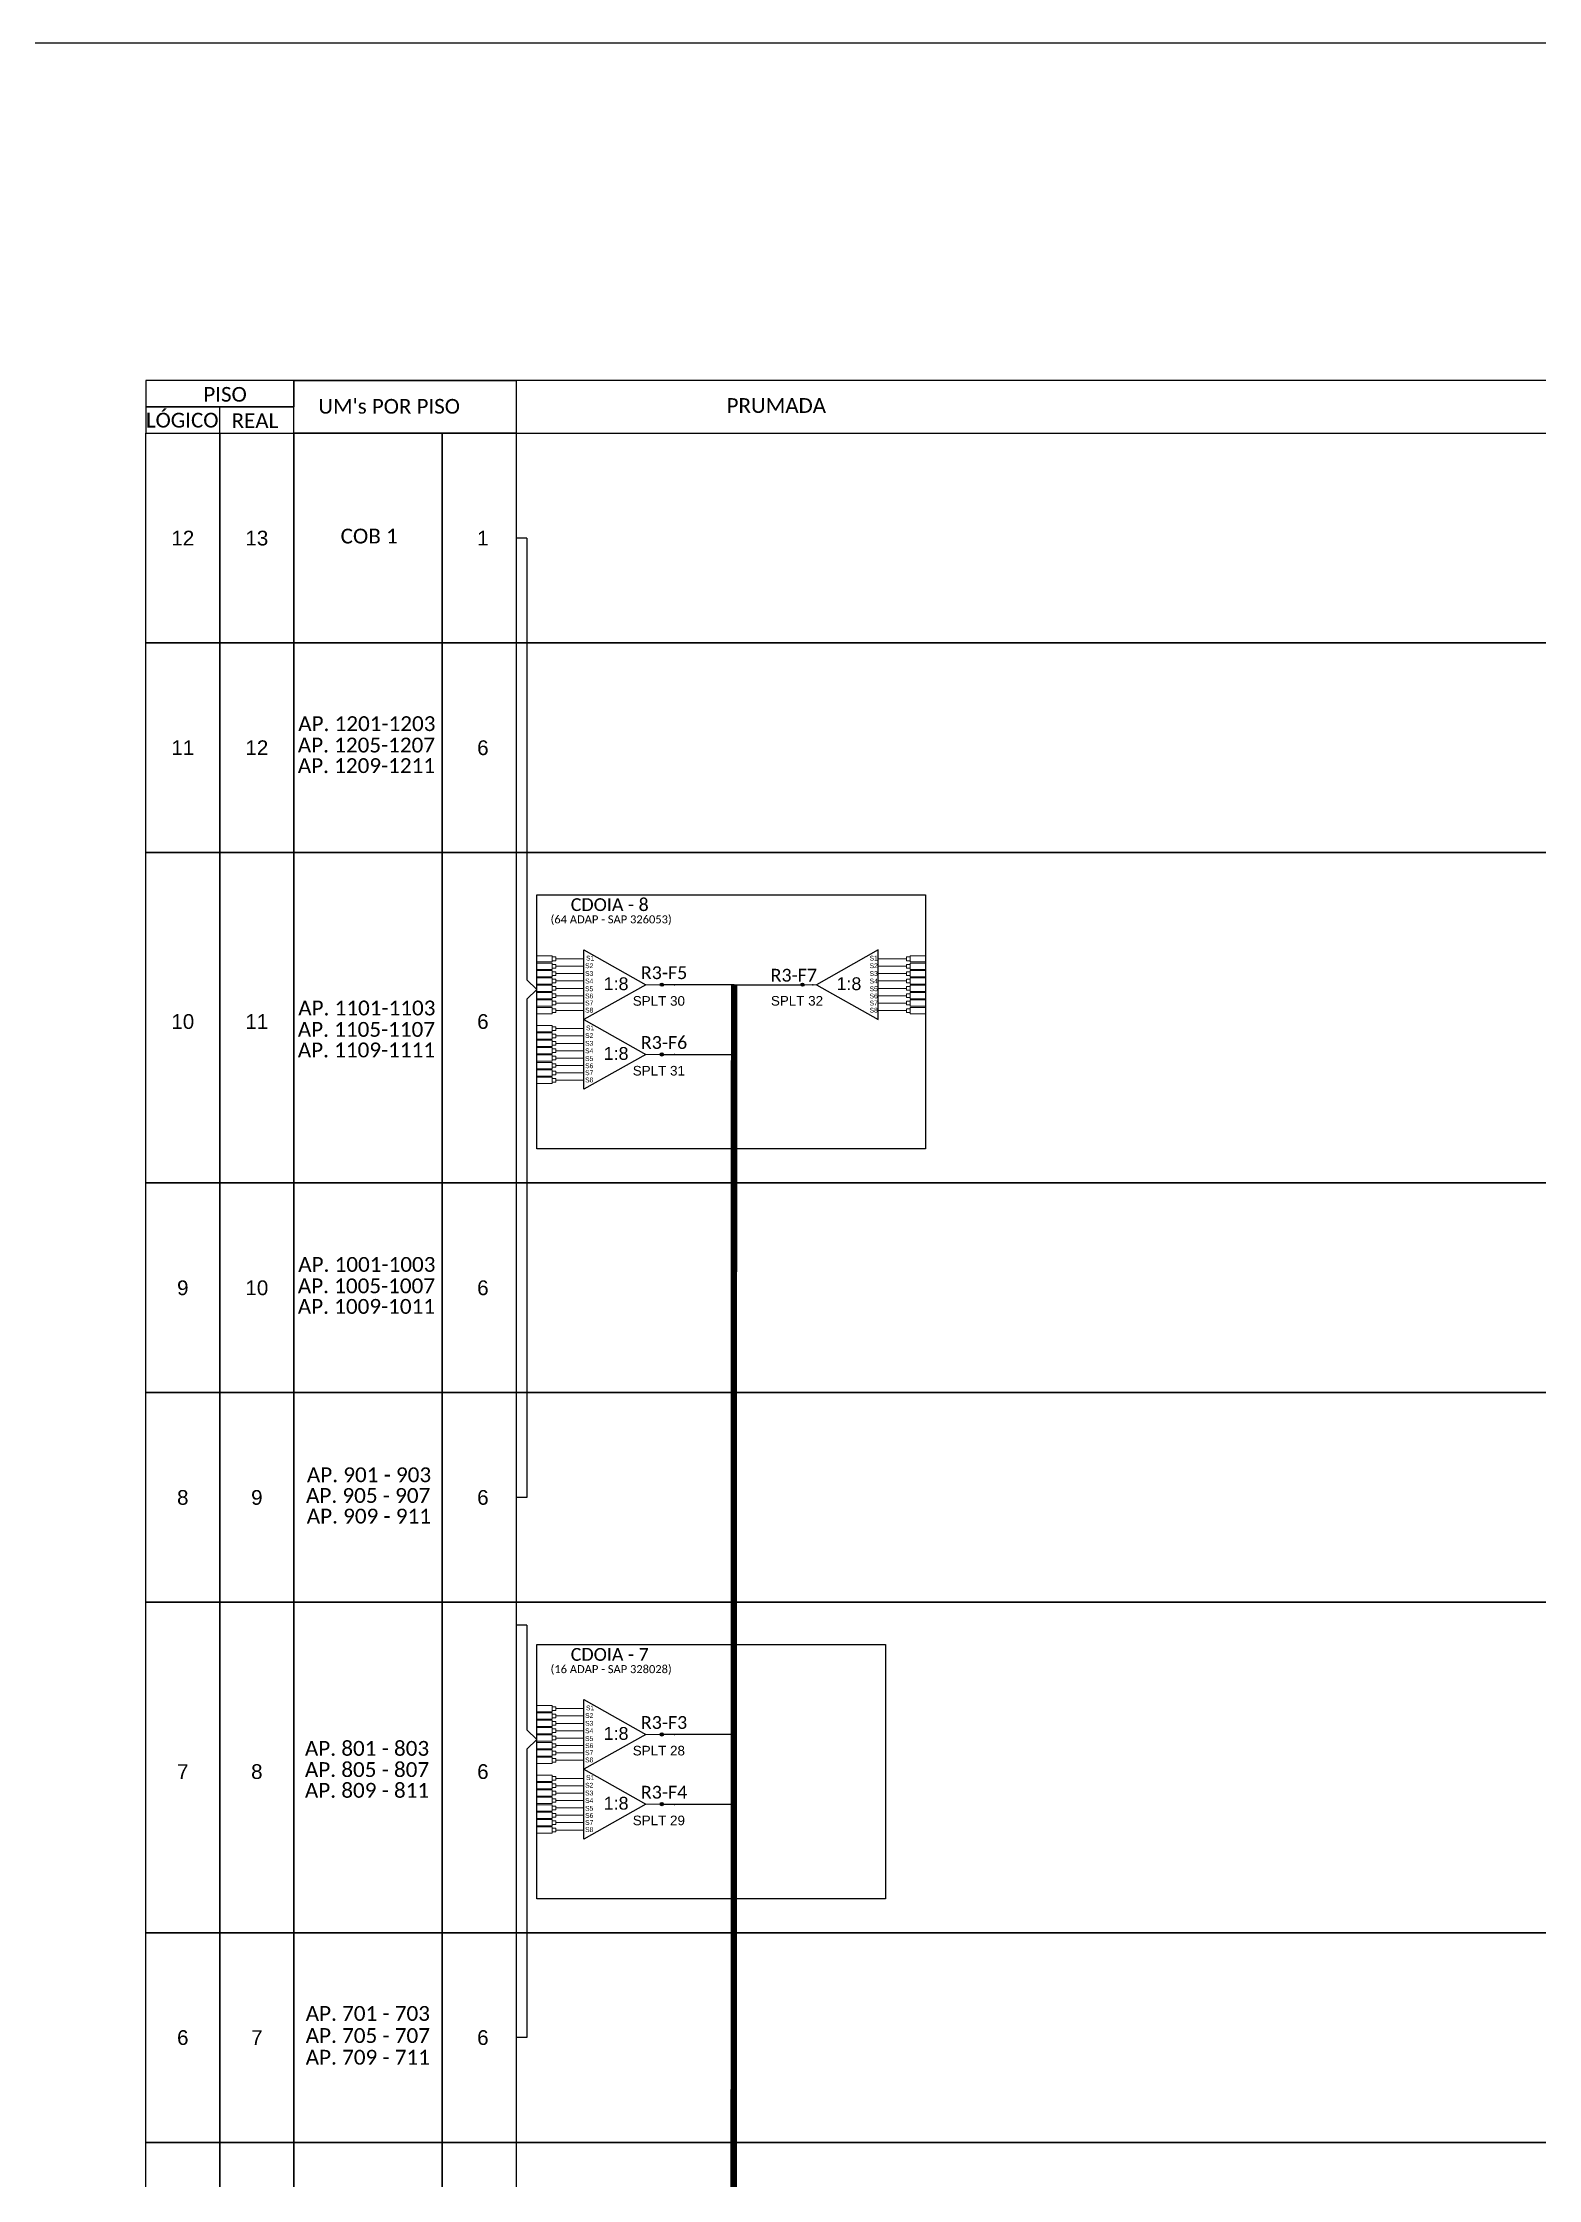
# Model space of a CAD drawing. Header units: inches. Extents: x -276 to 2427, y -126 to 468.
# Drawn here: x 1095.9 to 1306.1, y 167.7 to 468 of the extents above; entities that cross this region are included whole.
import ezdxf
from ezdxf.enums import TextEntityAlignment as Align

# ---------------------------------------------------------------- set-up
doc = ezdxf.new("R2010")
doc.units = ezdxf.units.IN
doc.header["$MEASUREMENT"] = 0
doc.styles.add('ARIAL', font='arial.ttf')
doc.styles.add('WMF-Calibri0', font='calibri.ttf')

msp = doc.modelspace()

# ---------------------------------------------------------------- hatches: boundary and pattern name
h = msp.add_hatch(color=3)
h.dxf.hatch_style = 1
edge = h.paths.add_edge_path()
edge.add_arc((1182.92, 335.62), 0.231, 0, 360)
h = msp.add_hatch(color=3)
h.dxf.hatch_style = 1
edge = h.paths.add_edge_path()
edge.add_arc((1202.7, 335.62), 0.231, 0, 360)
h = msp.add_hatch(color=3)
h.dxf.hatch_style = 1
edge = h.paths.add_edge_path()
edge.add_arc((1182.92, 325.81), 0.231, 0, 360)
h = msp.add_hatch(color=3)
h.dxf.hatch_style = 1
edge = h.paths.add_edge_path()
edge.add_arc((1182.92, 230.22), 0.231, 0, 360)
h = msp.add_hatch(color=3)
h.dxf.hatch_style = 1
edge = h.paths.add_edge_path()
edge.add_arc((1182.92, 220.42), 0.231, 0, 360)

# ---------------------------------------------------------------- linework, layer by layer
at = {"color": 7}
msp.add_lwpolyline([(675.4, 468.03), (1516.4, 468.03), (1516.4, -125.97), (675.4, -125.97)], close=True, dxfattribs=at)
at = {"color": 0}
for points in [[(1110.38, 416.84), (1131.21, 416.84), (1131.21, 420.54), (1110.38, 420.54)], [(1110.38, 413.14), (1131.21, 413.14), (1131.21, 416.84), (1110.38, 416.84)]]:
    msp.add_lwpolyline(points, close=True, dxfattribs=at)
for points in [[(1131.21, 413.14), (1384.89, 413.14), (1384.89, 420.54), (1131.21, 420.54), (1131.21, 420.54), (1131.21, 416.84)], [(1120.79, 413.14), (1120.79, 416.84)]]:
    msp.add_lwpolyline(points)
for points in [[(1131.21, 420.54), (1162.45, 420.54), (1162.45, 413.14), (1131.21, 413.14)], [(1110.38, 413.14), (1120.79, 413.14), (1120.79, 383.67), (1110.38, 383.67)], [(1120.79, 413.14), (1131.21, 413.14), (1131.21, 383.67), (1120.79, 383.67)], [(1131.21, 413.14), (1384.89, 413.14), (1384.89, 383.67), (1131.21, 383.67)], [(1131.21, 413.14), (1152.04, 413.14), (1152.04, 383.67), (1131.21, 383.67)], [(1152.04, 413.14), (1162.45, 413.14), (1162.45, 383.67), (1152.04, 383.67)], [(1110.38, 383.67), (1120.79, 383.67), (1120.79, 354.2), (1110.38, 354.2)], [(1120.79, 383.67), (1131.21, 383.67), (1131.21, 354.2), (1120.79, 354.2)], [(1131.21, 383.67), (1384.89, 383.67), (1384.89, 354.2), (1131.21, 354.2)], [(1131.21, 383.67), (1152.04, 383.67), (1152.04, 354.2), (1131.21, 354.2)], [(1152.04, 383.67), (1162.45, 383.67), (1162.45, 354.2), (1152.04, 354.2)], [(1110.38, 354.2), (1120.79, 354.2), (1120.79, 307.74), (1110.38, 307.74)], [(1120.79, 354.2), (1131.21, 354.2), (1131.21, 307.74), (1120.79, 307.74)], [(1131.21, 354.2), (1384.89, 354.2), (1384.89, 307.74), (1131.21, 307.74)], [(1131.21, 354.2), (1152.04, 354.2), (1152.04, 307.74), (1131.21, 307.74)], [(1152.04, 354.2), (1162.45, 354.2), (1162.45, 307.74), (1152.04, 307.74)], [(1110.38, 307.74), (1120.79, 307.74), (1120.79, 278.27), (1110.38, 278.27)], [(1120.79, 307.74), (1131.21, 307.74), (1131.21, 278.27), (1120.79, 278.27)], [(1131.21, 307.74), (1384.89, 307.74), (1384.89, 278.27), (1131.21, 278.27)], [(1131.21, 307.74), (1152.04, 307.74), (1152.04, 278.27), (1131.21, 278.27)], [(1152.04, 307.74), (1162.45, 307.74), (1162.45, 278.27), (1152.04, 278.27)], [(1110.38, 278.27), (1120.79, 278.27), (1120.79, 248.8), (1110.38, 248.8)], [(1120.79, 278.27), (1131.21, 278.27), (1131.21, 248.8), (1120.79, 248.8)], [(1131.21, 278.27), (1384.89, 278.27), (1384.89, 248.8), (1131.21, 248.8)], [(1131.21, 278.27), (1152.04, 278.27), (1152.04, 248.8), (1131.21, 248.8)], [(1152.04, 278.27), (1162.45, 278.27), (1162.45, 248.8), (1152.04, 248.8)], [(1110.38, 248.8), (1120.79, 248.8), (1120.79, 202.34), (1110.38, 202.34)], [(1120.79, 248.8), (1131.21, 248.8), (1131.21, 202.34), (1120.79, 202.34)], [(1131.21, 248.8), (1384.89, 248.8), (1384.89, 202.34), (1131.21, 202.34)], [(1131.21, 248.8), (1152.04, 248.8), (1152.04, 202.34), (1131.21, 202.34)], [(1152.04, 248.8), (1162.45, 248.8), (1162.45, 202.34), (1152.04, 202.34)], [(1110.38, 202.34), (1120.79, 202.34), (1120.79, 172.88), (1110.38, 172.88)], [(1120.79, 202.34), (1131.21, 202.34), (1131.21, 172.88), (1120.79, 172.88)], [(1131.21, 202.34), (1384.89, 202.34), (1384.89, 172.88), (1131.21, 172.88)], [(1131.21, 202.34), (1152.04, 202.34), (1152.04, 172.88), (1131.21, 172.88)], [(1152.04, 202.34), (1162.45, 202.34), (1162.45, 172.88), (1152.04, 172.88)], [(1110.38, 172.88), (1120.79, 172.88), (1120.79, 143.41), (1110.38, 143.41)], [(1120.79, 172.88), (1131.21, 172.88), (1131.21, 143.41), (1120.79, 143.41)], [(1131.21, 172.88), (1384.89, 172.88), (1384.89, 143.41), (1131.21, 143.41)], [(1131.21, 172.88), (1152.04, 172.88), (1152.04, 143.41), (1131.21, 143.41)], [(1152.04, 172.88), (1162.45, 172.88), (1162.45, 143.41), (1152.04, 143.41)]]:
    msp.add_lwpolyline(points, close=True)
at = {"color": 3}
for points in [[(1163.94, 398.4), (1162.45, 398.4)], [(1163.94, 398.4), (1163.94, 336.28)], [(1163.94, 333.56), (1165.35, 334.92), (1163.94, 336.28)], [(1163.94, 333.56), (1163.94, 263.54)], [(1163.94, 263.54), (1162.45, 263.54)], [(1163.94, 245.57), (1162.45, 245.57)], [(1163.94, 245.57), (1163.94, 230.88)], [(1163.94, 228.17), (1165.35, 229.52), (1163.94, 230.88)], [(1163.94, 228.17), (1163.94, 187.61)], [(1163.94, 187.61), (1162.45, 187.61)]]:
    msp.add_lwpolyline(points, dxfattribs=at)
at = {"color": 1}
for points in [[(1165.35, 348.27), (1220.01, 348.27), (1220.01, 312.52), (1165.35, 312.52)], [(1165.35, 242.87), (1214.39, 242.87), (1214.39, 207.13), (1165.35, 207.13)]]:
    msp.add_lwpolyline(points, close=True, dxfattribs=at)
at = {"color": 3, "lineweight": 0}
for points in [[(1167.52, 339.69), (1165.35, 339.69)], [(1167.52, 339.69), (1167.52, 338.81)], [(1217.83, 339.69), (1217.83, 338.81)], [(1217.83, 339.69), (1220.01, 339.69)], [(1167.52, 338.81), (1165.35, 338.81)], [(1167.52, 338.66), (1165.35, 338.66)], [(1167.52, 337.77), (1165.35, 337.77)], [(1167.52, 337.62), (1165.35, 337.62)], [(1167.52, 336.73), (1165.35, 336.73)], [(1167.52, 336.58), (1165.35, 336.58)], [(1167.52, 338.66), (1167.52, 337.77)], [(1167.52, 337.62), (1167.52, 336.73)], [(1167.52, 336.58), (1167.52, 335.69)], [(1168.04, 339.25), (1171.98, 339.25)], [(1171.98, 338.21), (1168.04, 338.21)], [(1171.98, 337.18), (1168.04, 337.18)], [(1217.31, 339.25), (1213.37, 339.25)], [(1213.37, 338.21), (1217.31, 338.21)], [(1213.37, 337.18), (1217.31, 337.18)], [(1217.83, 338.81), (1220.01, 338.81)], [(1217.83, 338.66), (1217.83, 337.77)], [(1217.83, 338.66), (1220.01, 338.66)], [(1217.83, 337.77), (1220.01, 337.77)], [(1217.83, 337.62), (1217.83, 336.73)], [(1217.83, 337.62), (1220.01, 337.62)], [(1217.83, 336.73), (1220.01, 336.73)], [(1217.83, 336.58), (1217.83, 335.69)], [(1217.83, 336.58), (1220.01, 336.58)], [(1167.52, 335.69), (1165.35, 335.69)], [(1167.52, 335.54), (1165.35, 335.54)], [(1167.52, 334.66), (1165.35, 334.66)], [(1167.52, 334.51), (1165.35, 334.51)], [(1167.52, 333.62), (1165.35, 333.62)], [(1167.52, 333.47), (1165.35, 333.47)], [(1167.52, 335.54), (1167.52, 334.66)], [(1167.52, 334.51), (1167.52, 333.62)], [(1167.52, 333.47), (1167.52, 332.58)], [(1171.98, 336.14), (1168.04, 336.14)], [(1171.98, 335.1), (1168.04, 335.1)], [(1171.98, 334.06), (1168.04, 334.06)], [(1213.37, 336.14), (1217.31, 336.14)], [(1213.37, 335.1), (1217.31, 335.1)], [(1213.37, 334.06), (1217.31, 334.06)], [(1217.83, 335.69), (1220.01, 335.69)], [(1217.83, 335.54), (1217.83, 334.66)], [(1217.83, 335.54), (1220.01, 335.54)], [(1217.83, 334.66), (1220.01, 334.66)], [(1217.83, 334.51), (1217.83, 333.62)], [(1217.83, 334.51), (1220.01, 334.51)], [(1217.83, 333.62), (1220.01, 333.62)], [(1217.83, 333.47), (1217.83, 332.58)], [(1217.83, 333.47), (1220.01, 333.47)], [(1167.52, 332.58), (1165.35, 332.58)], [(1167.52, 332.43), (1165.35, 332.43)], [(1167.52, 331.54), (1165.35, 331.54)], [(1167.52, 332.43), (1167.52, 331.54)], [(1171.98, 333.02), (1168.04, 333.02)], [(1171.98, 331.99), (1168.04, 331.99)], [(1213.37, 333.02), (1217.31, 333.02)], [(1213.37, 331.99), (1217.31, 331.99)], [(1217.83, 332.58), (1220.01, 332.58)], [(1217.83, 332.43), (1217.83, 331.54)], [(1217.83, 332.43), (1220.01, 332.43)], [(1217.83, 331.54), (1220.01, 331.54)], [(1167.52, 329.89), (1165.35, 329.89)], [(1167.52, 329), (1165.35, 329)], [(1167.52, 328.85), (1165.35, 328.85)], [(1167.52, 327.96), (1165.35, 327.96)], [(1167.52, 327.81), (1165.35, 327.81)], [(1167.52, 329.89), (1167.52, 329)], [(1167.52, 328.85), (1167.52, 327.96)], [(1167.52, 327.81), (1167.52, 326.92)], [(1168.04, 329.44), (1171.98, 329.44)], [(1171.98, 328.41), (1168.04, 328.41)], [(1167.52, 326.92), (1165.35, 326.92)], [(1167.52, 326.77), (1165.35, 326.77)], [(1167.52, 325.89), (1165.35, 325.89)], [(1167.52, 325.74), (1165.35, 325.74)], [(1167.52, 324.85), (1165.35, 324.85)], [(1167.52, 324.7), (1165.35, 324.7)], [(1167.52, 326.77), (1167.52, 325.89)], [(1167.52, 325.74), (1167.52, 324.85)], [(1167.52, 324.7), (1167.52, 323.81)], [(1171.98, 327.37), (1168.04, 327.37)], [(1171.98, 326.33), (1168.04, 326.33)], [(1171.98, 325.29), (1168.04, 325.29)], [(1167.52, 323.81), (1165.35, 323.81)], [(1167.52, 323.66), (1165.35, 323.66)], [(1167.52, 322.77), (1165.35, 322.77)], [(1167.52, 322.62), (1165.35, 322.62)], [(1167.52, 321.74), (1165.35, 321.74)], [(1167.52, 323.66), (1167.52, 322.77)], [(1167.52, 322.62), (1167.52, 321.74)], [(1171.98, 324.26), (1168.04, 324.26)], [(1171.98, 323.22), (1168.04, 323.22)], [(1171.98, 322.18), (1168.04, 322.18)], [(1167.52, 234.3), (1165.35, 234.3)], [(1167.52, 234.3), (1167.52, 233.41)], [(1167.52, 233.41), (1165.35, 233.41)], [(1167.52, 233.26), (1165.35, 233.26)], [(1167.52, 232.37), (1165.35, 232.37)], [(1167.52, 232.22), (1165.35, 232.22)], [(1167.52, 231.34), (1165.35, 231.34)], [(1167.52, 233.26), (1167.52, 232.37)], [(1167.52, 232.22), (1167.52, 231.34)], [(1168.04, 233.85), (1171.98, 233.85)], [(1171.98, 232.82), (1168.04, 232.82)], [(1171.98, 231.78), (1168.04, 231.78)], [(1167.52, 231.19), (1165.35, 231.19)], [(1167.52, 230.3), (1165.35, 230.3)], [(1167.52, 230.15), (1165.35, 230.15)], [(1167.52, 229.26), (1165.35, 229.26)], [(1167.52, 229.11), (1165.35, 229.11)], [(1167.52, 231.19), (1167.52, 230.3)], [(1167.52, 230.15), (1167.52, 229.26)], [(1167.52, 229.11), (1167.52, 228.22)], [(1171.98, 230.74), (1168.04, 230.74)], [(1171.98, 229.7), (1168.04, 229.7)], [(1171.98, 228.67), (1168.04, 228.67)], [(1167.52, 228.22), (1165.35, 228.22)], [(1167.52, 228.07), (1165.35, 228.07)], [(1167.52, 227.18), (1165.35, 227.18)], [(1167.52, 227.04), (1165.35, 227.04)], [(1167.52, 226.15), (1165.35, 226.15)], [(1167.52, 228.07), (1167.52, 227.18)], [(1167.52, 227.04), (1167.52, 226.15)], [(1171.98, 227.63), (1168.04, 227.63)], [(1171.98, 226.59), (1168.04, 226.59)], [(1167.52, 224.49), (1165.35, 224.49)], [(1167.52, 223.6), (1165.35, 223.6)], [(1167.52, 223.45), (1165.35, 223.45)], [(1167.52, 222.57), (1165.35, 222.57)], [(1167.52, 222.42), (1165.35, 222.42)], [(1167.52, 224.49), (1167.52, 223.6)], [(1167.52, 223.45), (1167.52, 222.57)], [(1167.52, 222.42), (1167.52, 221.53)], [(1168.04, 224.05), (1171.98, 224.05)], [(1171.98, 223.01), (1168.04, 223.01)], [(1167.52, 221.53), (1165.35, 221.53)], [(1167.52, 221.38), (1165.35, 221.38)], [(1167.52, 220.49), (1165.35, 220.49)], [(1167.52, 220.34), (1165.35, 220.34)], [(1167.52, 219.45), (1165.35, 219.45)], [(1167.52, 219.3), (1165.35, 219.3)], [(1167.52, 221.38), (1167.52, 220.49)], [(1167.52, 220.34), (1167.52, 219.45)], [(1167.52, 219.3), (1167.52, 218.42)], [(1171.98, 221.97), (1168.04, 221.97)], [(1171.98, 220.93), (1168.04, 220.93)], [(1171.98, 219.9), (1168.04, 219.9)], [(1167.52, 218.42), (1165.35, 218.42)], [(1167.52, 218.27), (1165.35, 218.27)], [(1167.52, 217.38), (1165.35, 217.38)], [(1167.52, 217.23), (1165.35, 217.23)], [(1167.52, 216.34), (1165.35, 216.34)], [(1167.52, 218.27), (1167.52, 217.38)], [(1167.52, 217.23), (1167.52, 216.34)], [(1171.98, 218.86), (1168.04, 218.86)], [(1171.98, 217.82), (1168.04, 217.82)], [(1171.98, 216.78), (1168.04, 216.78)]]:
    msp.add_lwpolyline(points, dxfattribs=at)
for points in [[(1168.04, 339.51), (1167.52, 339.51), (1167.52, 338.99), (1168.04, 338.99)], [(1217.31, 339.51), (1217.83, 339.51), (1217.83, 338.99), (1217.31, 338.99)], [(1168.04, 338.47), (1167.52, 338.47), (1167.52, 337.96), (1168.04, 337.96)], [(1168.04, 337.43), (1167.52, 337.43), (1167.52, 336.92), (1168.04, 336.92)], [(1168.04, 336.4), (1167.52, 336.4), (1167.52, 335.88), (1168.04, 335.88)], [(1217.31, 338.47), (1217.83, 338.47), (1217.83, 337.96), (1217.31, 337.96)], [(1217.31, 337.43), (1217.83, 337.43), (1217.83, 336.92), (1217.31, 336.92)], [(1217.31, 336.4), (1217.83, 336.4), (1217.83, 335.88), (1217.31, 335.88)], [(1168.04, 335.36), (1167.52, 335.36), (1167.52, 334.84), (1168.04, 334.84)], [(1168.04, 334.32), (1167.52, 334.32), (1167.52, 333.8), (1168.04, 333.8)], [(1217.31, 335.36), (1217.83, 335.36), (1217.83, 334.84), (1217.31, 334.84)], [(1217.31, 334.32), (1217.83, 334.32), (1217.83, 333.8), (1217.31, 333.8)], [(1168.04, 333.28), (1167.52, 333.28), (1167.52, 332.77), (1168.04, 332.77)], [(1168.04, 332.24), (1167.52, 332.24), (1167.52, 331.73), (1168.04, 331.73)], [(1217.31, 333.28), (1217.83, 333.28), (1217.83, 332.77), (1217.31, 332.77)], [(1217.31, 332.24), (1217.83, 332.24), (1217.83, 331.73), (1217.31, 331.73)], [(1168.04, 329.7), (1167.52, 329.7), (1167.52, 329.19), (1168.04, 329.19)], [(1168.04, 328.66), (1167.52, 328.66), (1167.52, 328.15), (1168.04, 328.15)], [(1168.04, 327.63), (1167.52, 327.63), (1167.52, 327.11), (1168.04, 327.11)], [(1168.04, 326.59), (1167.52, 326.59), (1167.52, 326.07), (1168.04, 326.07)], [(1168.04, 325.55), (1167.52, 325.55), (1167.52, 325.04), (1168.04, 325.04)], [(1168.04, 324.51), (1167.52, 324.51), (1167.52, 324), (1168.04, 324)], [(1168.04, 323.48), (1167.52, 323.48), (1167.52, 322.96), (1168.04, 322.96)], [(1168.04, 322.44), (1167.52, 322.44), (1167.52, 321.92), (1168.04, 321.92)], [(1168.04, 234.11), (1167.52, 234.11), (1167.52, 233.6), (1168.04, 233.6)], [(1168.04, 233.07), (1167.52, 233.07), (1167.52, 232.56), (1168.04, 232.56)], [(1168.04, 232.04), (1167.52, 232.04), (1167.52, 231.52), (1168.04, 231.52)], [(1168.04, 231), (1167.52, 231), (1167.52, 230.48), (1168.04, 230.48)], [(1168.04, 229.96), (1167.52, 229.96), (1167.52, 229.45), (1168.04, 229.45)], [(1168.04, 228.92), (1167.52, 228.92), (1167.52, 228.41), (1168.04, 228.41)], [(1168.04, 227.89), (1167.52, 227.89), (1167.52, 227.37), (1168.04, 227.37)], [(1168.04, 226.85), (1167.52, 226.85), (1167.52, 226.33), (1168.04, 226.33)], [(1168.04, 224.31), (1167.52, 224.31), (1167.52, 223.79), (1168.04, 223.79)], [(1168.04, 223.27), (1167.52, 223.27), (1167.52, 222.75), (1168.04, 222.75)], [(1168.04, 222.23), (1167.52, 222.23), (1167.52, 221.71), (1168.04, 221.71)], [(1168.04, 221.19), (1167.52, 221.19), (1167.52, 220.68), (1168.04, 220.68)], [(1168.04, 220.15), (1167.52, 220.15), (1167.52, 219.64), (1168.04, 219.64)], [(1168.04, 219.12), (1167.52, 219.12), (1167.52, 218.6), (1168.04, 218.6)], [(1168.04, 218.08), (1167.52, 218.08), (1167.52, 217.56), (1168.04, 217.56)], [(1168.04, 217.04), (1167.52, 217.04), (1167.52, 216.53), (1168.04, 216.53)]]:
    msp.add_lwpolyline(points, close=True, dxfattribs=at)
at = {"color": 1}
for points in [[(1171.98, 340.52), (1180.68, 335.62), (1171.98, 330.71), (1171.98, 340.52)], [(1213.37, 340.52), (1204.67, 335.62), (1213.37, 330.71), (1213.37, 340.52)], [(1171.98, 330.71), (1180.68, 325.81), (1171.98, 320.91), (1171.98, 330.71)], [(1171.98, 235.13), (1180.68, 230.22), (1171.98, 225.32), (1171.98, 235.13)], [(1171.98, 225.32), (1180.68, 220.42), (1171.98, 215.51), (1171.98, 225.32)]]:
    msp.add_lwpolyline(points, dxfattribs=at)
at = {"color": 1, "lineweight": 0}
for points in [[(1180.68, 335.62), (1182.69, 335.62)], [(1204.67, 335.62), (1202.67, 335.62)], [(1180.68, 325.81), (1182.69, 325.81)], [(1180.68, 230.22), (1182.69, 230.22)], [(1180.68, 220.42), (1182.69, 220.42)]]:
    msp.add_lwpolyline(points, dxfattribs=at)
at = {"color": 4}
for points in [[(1193.09, 335.62), (1183.15, 335.62)], [(1193.09, 335.62), (1202.7, 335.62)], [(1193.09, 230.22), (1183.15, 230.22)]]:
    msp.add_lwpolyline(points, dxfattribs=at)
at = {"color": 4, "const_width": 0.9}
msp.add_lwpolyline([(1192.99, 26.94), (1193.09, 335.62)], dxfattribs=at)
at = {"color": 4, "linetype": 'Continuous', "ltscale": 4}
for points in [[(1182.92, 325.81), (1192.99, 325.81)], [(1182.92, 220.42), (1192.99, 220.42)]]:
    msp.add_lwpolyline(points, dxfattribs=at)
at = {"color": 3}
for centre in [(1182.92, 335.62), (1202.7, 335.62), (1182.92, 325.81), (1182.92, 230.22), (1182.92, 220.42)]:
    msp.add_circle(centre, 0.231, dxfattribs=at)
for p in [(1184.72, 335.6), (1204.15, 335.62), (1184.72, 325.79), (1184.72, 230.2), (1184.72, 220.39)]:
    msp.add_point(p)

# ---------------------------------------------------------------- texts
at = {"color": 0, "style": 'WMF-Calibri0'}
for s, p in [('     PISO', (1114.84, 417.57)), ("UM's POR PISO", (1134.64, 415.89)), ('PRUMADA', (1192.05, 416)), ('  LÓGICO', (1108.95, 413.94)), ('    REAL', (1119.54, 413.87))]:
    msp.add_text(s, height=2.07, dxfattribs=at).set_placement(p)
at = {"style": 'WMF-Calibri0'}
for s, height, p in [('COB 1', 2.085, (1137.78, 397.64)), ('AP. 1201-1203', 2.0853, (1131.82, 371.27)), ('AP. 1205-1207', 2.0853, (1131.76, 368.26)), ('AP. 1209-1211', 2.0853, (1131.76, 365.37)), ('AP. 1101-1103', 2.0853, (1131.82, 331.3)), ('AP. 1105-1107', 2.0853, (1131.76, 328.29)), ('AP. 1109-1111', 2.0853, (1131.76, 325.4)), ('AP. 1001-1003', 2.0853, (1131.82, 295.25)), ('AP. 1005-1007', 2.0853, (1131.76, 292.24)), ('AP. 1009-1011', 2.0853, (1131.76, 289.35)), ('AP. 901 - 903', 2.0853, (1133.04, 265.68)), ('AP. 905 - 907', 2.0853, (1132.92, 262.77)), ('AP. 909 - 911', 2.0853, (1133.02, 259.87)), ('AP. 801 - 803', 2.0853, (1132.76, 227.22)), ('AP. 805 - 807', 2.0853, (1132.76, 224.24)), ('AP. 809 - 811', 2.0853, (1132.76, 221.32)), ('AP. 701 - 703', 2.0853, (1132.87, 189.96)), ('AP. 705 - 707', 2.0853, (1132.87, 186.85)), ('AP. 709 - 711', 2.0853, (1132.87, 183.8))]:
    msp.add_text(s, height=height, dxfattribs=at).set_placement(p)
at = {"color": 1, "style": 'WMF-Calibri0'}
for s, p in [('(64 ADAP - SAP 326053)', (1175.81, 344.24)), ('(16 ADAP - SAP 328028)', (1175.81, 238.84))]:
    msp.add_text(s, height=1.125, dxfattribs=at).set_placement(p, align=Align.CENTER)
at = {"color": 1}
for s, height, style, p in [('CDOIA - 8', 1.8, 'WMF-Calibri0', (1170.13, 345.97)), ('S1', 0.675, 'ARIAL', (1172.28, 339.01)), ('S1', 0.675, 'ARIAL', (1212.14, 339.01)), ('S3', 0.675, 'ARIAL', (1172.15, 336.85)), ('S4', 0.675, 'ARIAL', (1172.15, 335.79)), ('S2', 0.675, 'ARIAL', (1172.15, 337.94)), ('1:8', 1.8, 'ARIAL', (1174.76, 334.85)), ('1:8', 1.8, 'ARIAL', (1207.49, 334.85)), ('S2', 0.675, 'ARIAL', (1212.14, 337.94)), ('S3', 0.675, 'ARIAL', (1212.14, 336.85)), ('S4', 0.675, 'ARIAL', (1212.14, 335.79)), ('S5', 0.675, 'ARIAL', (1172.14, 334.7)), ('S6', 0.675, 'ARIAL', (1172.15, 333.69)), ('S7', 0.675, 'ARIAL', (1172.15, 332.7)), ('S5', 0.675, 'ARIAL', (1212.14, 334.7)), ('S6', 0.675, 'ARIAL', (1212.14, 333.69)), ('S7', 0.675, 'ARIAL', (1212.14, 332.7)), ('S8', 0.675, 'ARIAL', (1172.15, 331.7)), ('S8', 0.675, 'ARIAL', (1212.14, 331.7)), ('S3', 0.675, 'ARIAL', (1172.15, 327.04)), ('S2', 0.675, 'ARIAL', (1172.15, 328.13)), ('S1', 0.675, 'ARIAL', (1172.28, 329.2)), ('S4', 0.675, 'ARIAL', (1172.15, 325.98)), ('S5', 0.675, 'ARIAL', (1172.14, 324.89)), ('S6', 0.675, 'ARIAL', (1172.15, 323.88)), ('1:8', 1.8, 'ARIAL', (1174.76, 325.05)), ('S7', 0.675, 'ARIAL', (1172.15, 322.9)), ('S8', 0.675, 'ARIAL', (1172.15, 321.89)), ('CDOIA - 7', 1.8, 'WMF-Calibri0', (1170.13, 240.57)), ('S1', 0.675, 'ARIAL', (1172.28, 233.61)), ('S3', 0.675, 'ARIAL', (1172.15, 231.45)), ('S2', 0.675, 'ARIAL', (1172.15, 232.54)), ('1:8', 1.8, 'ARIAL', (1174.76, 229.46)), ('S4', 0.675, 'ARIAL', (1172.15, 230.39)), ('S5', 0.675, 'ARIAL', (1172.14, 229.3)), ('S6', 0.675, 'ARIAL', (1172.15, 228.3)), ('S7', 0.675, 'ARIAL', (1172.15, 227.31)), ('S8', 0.675, 'ARIAL', (1172.15, 226.3)), ('S3', 0.675, 'ARIAL', (1172.15, 221.65)), ('S2', 0.675, 'ARIAL', (1172.15, 222.74)), ('S1', 0.675, 'ARIAL', (1172.28, 223.81)), ('S4', 0.675, 'ARIAL', (1172.15, 220.59)), ('S5', 0.675, 'ARIAL', (1172.14, 219.5)), ('1:8', 1.8, 'ARIAL', (1174.76, 219.65)), ('S6', 0.675, 'ARIAL', (1172.15, 218.49)), ('S7', 0.675, 'ARIAL', (1172.15, 217.5)), ('S8', 0.675, 'ARIAL', (1172.15, 216.5))]:
    msp.add_text(s, height=height, dxfattribs=dict(at, style=style)).set_placement(p)
at = {"color": 4, "style": 'WMF-Calibri0'}
for s, p in [('R3-F5', (1179.99, 336.4)), ('R3-F7', (1198.23, 336.05)), ('R3-F6', (1179.99, 326.59)), ('R3-F3', (1179.99, 231)), ('R3-F4', (1179.99, 221.2))]:
    msp.add_text(s, height=1.8, dxfattribs=at).set_placement(p)
at = {"color": 2, "style": 'ARIAL'}
for s, p in [('SPLT 30', (1178.85, 332.66)), ('SPLT 32', (1198.27, 332.68)), ('SPLT 31', (1178.85, 322.85)), ('SPLT 28', (1178.85, 227.27)), ('SPLT 29', (1178.85, 217.46))]:
    msp.add_text(s, height=1.35, dxfattribs=at).set_placement(p)
at = {"style": 'ARIAL', "flags": 12}
for tag, p in [('12', (1115.59, 398.4)), ('13', (1126, 398.4)), ('1', (1157.78, 398.4)), ('11', (1115.59, 368.93)), ('12', (1126, 368.93)), ('6', (1157.78, 368.93)), ('10', (1115.59, 330.44)), ('11', (1126, 330.44)), ('6', (1157.78, 330.44)), ('9', (1115.59, 293.01)), ('10', (1126, 293.01)), ('6', (1157.78, 293.01)), ('8', (1115.59, 263.54)), ('9', (1126, 263.54)), ('6', (1157.78, 263.54)), ('7', (1115.59, 225)), ('8', (1126, 225)), ('6', (1157.78, 225)), ('6', (1115.59, 187.61)), ('7', (1126, 187.61)), ('6', (1157.78, 187.61))]:
    msp.add_attdef(tag, text='XX', height=2.07, dxfattribs=at).set_placement(p, align=Align.MIDDLE_CENTER)

doc.saveas('drawing.dxf')
